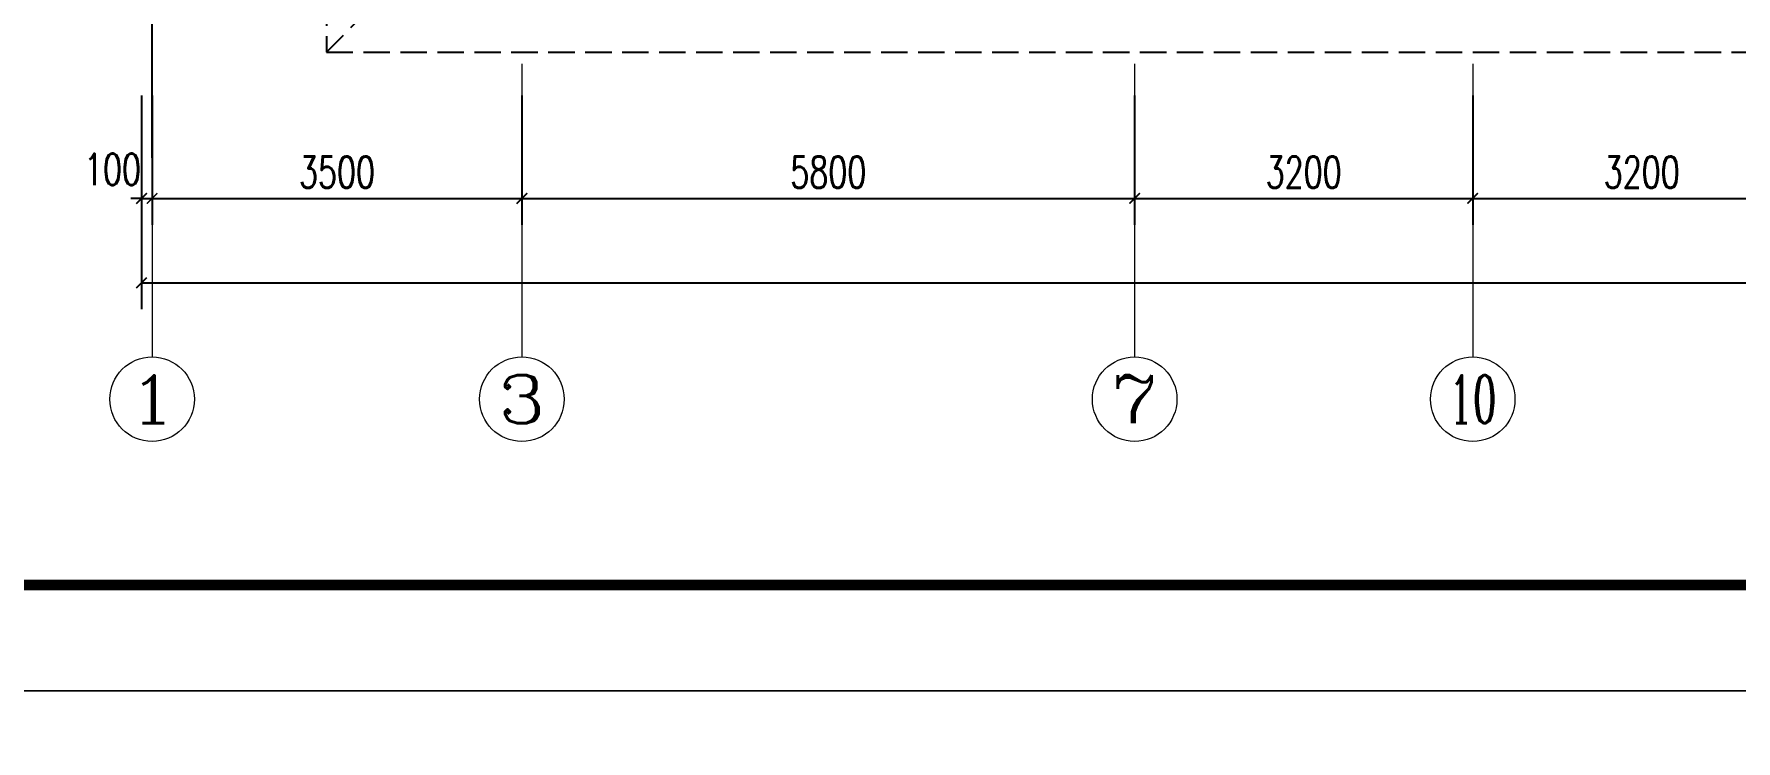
# Model space of a CAD drawing. Extents: x 3753737 to 4713801, y -857380 to 24339.
# Drawn here: x 4468131 to 4484240, y -748852 to -742163 of the extents above; entities that cross this region are included whole.
import ezdxf
from ezdxf.enums import TextEntityAlignment as Align

# ---------------------------------------------------------------- set-up
doc = ezdxf.new("R2010")
doc.units = 0
doc.header["$LTSCALE"] = 1000
doc.header["$MEASUREMENT"] = 0
doc.linetypes.add('DASH', pattern=[0.35, 0.25, -0.1])
doc.layers.get('0').update_dxf_attribs({"linetype": 'CONTINUOUS'})
doc.layers.get('Defpoints').update_dxf_attribs({"linetype": 'CONTINUOUS'})
doc.layers.add('!!电气', color=1, linetype='CONTINUOUS')
doc.layers.add('卫生间', color=6, linetype='CONTINUOUS')
for name, color, linetype, lineweight in [('AXIS', 114, 'CONTINUOUS', 20), ('AXIS_TEXT', 7, 'CONTINUOUS', 20), ('图框', 147, 'CONTINUOUS', 20)]:
    doc.layers.add(name, color=color, linetype=linetype, lineweight=lineweight)
doc.styles.add('_TCH_AXIS', font='COMPLEX', dxfattribs={"bigfont": 'GBCBIG'})
doc.styles.add('_TCH_DIM_T3', font='SIMPLEX.shx', dxfattribs={"width": 0.705882, "bigfont": 'GBCBIG.shx'})
doc.styles.add('COMPLEX', font='COMPLEX')
doc.dimstyles.new('_TCH_ARCH&&100', dxfattribs={"dimtxt": 297.5, "dimasz": 100, "dimexe": 250, "dimexo": 300, "dimgap": 100, "dimtad": 1, "dimdec": 0, "dimzin": 0, "dimdsep": 46, "dimtxsty": '_TCH_DIM_T3', "dimblk": 'ARCHTICK', "dimcen": 0.09, "dimclrt": 7, "dimazin": 2, "dimtfac": 1, "dimtdec": 0, "dimtix": 1, "dimtmove": 2, "dimatfit": 3, "dimfxl": 1, "dimtolj": 1, "dimtzin": 0, "dimarcsym": 0})

# ---------------------------------------------------------------- blocks, each defined once
blk = doc.blocks.new('A$C148B7D8E')
at = {"layer": '卫生间', "color": 252, "linetype": 'DASH'}
blk.add_line((2650, -1200), (1750, -2100), dxfattribs=at)
blk.add_lwpolyline([(16100, 14000), (16100, 15400), (7700, 15400), (7700, 10800), (7300, 10800), (7300, 10000), (900, 10000), (900, 9000), (-900, 9000), (-900, -900), (1750, -900), (1750, -2100), (23450, -2100), (23450, -900), (25100, -900)], dxfattribs=at)
blk = doc.blocks.new('_ArchTick')
at = {"color": 0, "linetype": 'ByBlock', "const_width": 0.15}
blk.add_lwpolyline([(-0.5, -0.5), (0.5, 0.5)], dxfattribs=at)
blk = doc.blocks.new('*D592')
at = {"layer": 'AXIS', "color": 0, "lineweight": -2, "transparency": 16777216}
for p, q in [((-100, -1409), (-100, -3434)), ((50100, -1409), (50100, -3434)), ((-100, -3184), (50100, -3184))]:
    blk.add_line(p, q, dxfattribs=at)
at = {"layer": 'Defpoints', "color": 0, "transparency": 16777216}
for p in [(-100, -1109), (50100, -1109), (50100, -3184)]:
    blk.add_point(p, dxfattribs=at)
at = {"layer": 'AXIS', "color": 0, "lineweight": -2, "transparency": 16777216, "xscale": 100, "yscale": 100, "zscale": 100, "rotation": 180}
blk.add_blockref('_ArchTick', (-100, -3184), dxfattribs=at)
at = {"layer": 'AXIS', "color": 0, "lineweight": -2, "transparency": 16777216, "xscale": 100, "yscale": 100, "zscale": 100}
blk.add_blockref('_ArchTick', (50100, -3184), dxfattribs=at)
at = {"layer": 'AXIS', "color": 7, "transparency": 16777216, "insert": (25000, -2936), "char_height": 297.5, "attachment_point": 5, "style": '_TCH_DIM_T3'}
blk.add_mtext('\\A1;50200', dxfattribs=at)
blk = doc.blocks.new('*D593')
at = {"layer": 'AXIS', "color": 0, "lineweight": -2, "transparency": 16777216}
for p, q in [((-100, -1409), (-100, -2634)), ((0, -1409), (0, -2634)), ((-100, -2384), (-200, -2384)), ((-100, -2384), (0, -2384)), ((0, -2384), (100, -2384))]:
    blk.add_line(p, q, dxfattribs=at)
at = {"layer": 'Defpoints', "color": 0, "transparency": 16777216}
for p in [(-100, -1109), (0, -1109), (0, -2384)]:
    blk.add_point(p, dxfattribs=at)
at = {"layer": 'AXIS', "color": 0, "lineweight": -2, "transparency": 16777216, "xscale": 100, "yscale": 100, "zscale": 100}
blk.add_blockref('_ArchTick', (-100, -2384), dxfattribs=at)
at = {"layer": 'AXIS', "color": 0, "lineweight": -2, "transparency": 16777216, "xscale": 100, "yscale": 100, "zscale": 100, "rotation": 180}
blk.add_blockref('_ArchTick', (0, -2384), dxfattribs=at)
at = {"layer": 'AXIS', "color": 7, "transparency": 16777216, "insert": (-375, -2109), "char_height": 297.5, "attachment_point": 5, "style": '_TCH_DIM_T3'}
blk.add_mtext('\\A1;100', dxfattribs=at)
blk = doc.blocks.new('*D594')
at = {"layer": 'AXIS', "color": 0, "lineweight": -2, "transparency": 16777216}
for p, q in [((0, -1409), (0, -2634)), ((3500, -1409), (3500, -2634)), ((0, -2384), (3500, -2384))]:
    blk.add_line(p, q, dxfattribs=at)
at = {"layer": 'Defpoints', "color": 0, "transparency": 16777216}
for p in [(0, -1109), (3500, -1109), (3500, -2384)]:
    blk.add_point(p, dxfattribs=at)
at = {"layer": 'AXIS', "color": 0, "lineweight": -2, "transparency": 16777216, "xscale": 100, "yscale": 100, "zscale": 100, "rotation": 180}
blk.add_blockref('_ArchTick', (0, -2384), dxfattribs=at)
at = {"layer": 'AXIS', "color": 0, "lineweight": -2, "transparency": 16777216, "xscale": 100, "yscale": 100, "zscale": 100}
blk.add_blockref('_ArchTick', (3500, -2384), dxfattribs=at)
at = {"layer": 'AXIS', "color": 7, "transparency": 16777216, "insert": (1750, -2136), "char_height": 297.5, "attachment_point": 5, "style": '_TCH_DIM_T3'}
blk.add_mtext('\\A1;3500', dxfattribs=at)
blk = doc.blocks.new('*D595')
at = {"layer": 'AXIS', "color": 0, "lineweight": -2, "transparency": 16777216}
for p, q in [((3500, -1409), (3500, -2634)), ((9300, -1409), (9300, -2634)), ((3500, -2384), (9300, -2384))]:
    blk.add_line(p, q, dxfattribs=at)
at = {"layer": 'Defpoints', "color": 0, "transparency": 16777216}
for p in [(3500, -1109), (9300, -1109), (9300, -2384)]:
    blk.add_point(p, dxfattribs=at)
at = {"layer": 'AXIS', "color": 0, "lineweight": -2, "transparency": 16777216, "xscale": 100, "yscale": 100, "zscale": 100, "rotation": 180}
blk.add_blockref('_ArchTick', (3500, -2384), dxfattribs=at)
at = {"layer": 'AXIS', "color": 0, "lineweight": -2, "transparency": 16777216, "xscale": 100, "yscale": 100, "zscale": 100}
blk.add_blockref('_ArchTick', (9300, -2384), dxfattribs=at)
at = {"layer": 'AXIS', "color": 7, "transparency": 16777216, "insert": (6400, -2136), "char_height": 297.5, "attachment_point": 5, "style": '_TCH_DIM_T3'}
blk.add_mtext('\\A1;5800', dxfattribs=at)
blk = doc.blocks.new('*D596')
at = {"layer": 'AXIS', "color": 0, "lineweight": -2, "transparency": 16777216}
for p, q in [((9300, -1409), (9300, -2634)), ((12500, -1409), (12500, -2634)), ((9300, -2384), (12500, -2384))]:
    blk.add_line(p, q, dxfattribs=at)
at = {"layer": 'Defpoints', "color": 0, "transparency": 16777216}
for p in [(9300, -1109), (12500, -1109), (12500, -2384)]:
    blk.add_point(p, dxfattribs=at)
at = {"layer": 'AXIS', "color": 0, "lineweight": -2, "transparency": 16777216, "xscale": 100, "yscale": 100, "zscale": 100, "rotation": 180}
blk.add_blockref('_ArchTick', (9300, -2384), dxfattribs=at)
at = {"layer": 'AXIS', "color": 0, "lineweight": -2, "transparency": 16777216, "xscale": 100, "yscale": 100, "zscale": 100}
blk.add_blockref('_ArchTick', (12500, -2384), dxfattribs=at)
at = {"layer": 'AXIS', "color": 7, "transparency": 16777216, "insert": (10900, -2136), "char_height": 297.5, "attachment_point": 5, "style": '_TCH_DIM_T3'}
blk.add_mtext('\\A1;3200', dxfattribs=at)
blk = doc.blocks.new('*D597')
at = {"layer": 'AXIS', "color": 0, "lineweight": -2, "transparency": 16777216}
for p, q in [((12500, -1409), (12500, -2634)), ((15700, -1409), (15700, -2634)), ((12500, -2384), (15700, -2384))]:
    blk.add_line(p, q, dxfattribs=at)
at = {"layer": 'Defpoints', "color": 0, "transparency": 16777216}
for p in [(12500, -1109), (15700, -1109), (15700, -2384)]:
    blk.add_point(p, dxfattribs=at)
at = {"layer": 'AXIS', "color": 0, "lineweight": -2, "transparency": 16777216, "xscale": 100, "yscale": 100, "zscale": 100, "rotation": 180}
blk.add_blockref('_ArchTick', (12500, -2384), dxfattribs=at)
at = {"layer": 'AXIS', "color": 0, "lineweight": -2, "transparency": 16777216, "xscale": 100, "yscale": 100, "zscale": 100}
blk.add_blockref('_ArchTick', (15700, -2384), dxfattribs=at)
at = {"layer": 'AXIS', "color": 7, "transparency": 16777216, "insert": (14100, -2136), "char_height": 297.5, "attachment_point": 5, "style": '_TCH_DIM_T3'}
blk.add_mtext('\\A1;3200', dxfattribs=at)
blk = doc.blocks.new('_AXISO')
blk.add_circle((0, 0), 0.5)
at = {"layer": 'AXIS_TEXT', "style": 'COMPLEX', "width": 1.041667}
blk.add_attdef('A', text='', height=0.56, dxfattribs=at).set_placement((-0.25, -0.28), (0.25, -0.28), align=Align.FIT)
blk = doc.blocks.new('A$C5F341E43')
at = {"layer": '!!电气'}
blk.add_line((0, -2000), (0, 110.1), dxfattribs=at)
at = {"layer": 'AXIS'}
for p, q in [((0, -1109.4), (0, -3884.4)), ((3500, -1109.4), (3500, -3884.4)), ((9300, -1109.4), (9300, -3884.4)), ((12500, -1109.4), (12500, -3884.4))]:
    blk.add_line(p, q, dxfattribs=at)
at = {"color": 252}
blk.add_blockref('A$C148B7D8E', (-100, 1100), dxfattribs=at)
at = {"layer": 'AXIS'}
ref = blk.add_blockref('_AXISO', (0, -4284.4), dxfattribs=dict(at, xscale=800, yscale=800, zscale=800))
ref.add_attrib('A', '1', dxfattribs={"layer": 'AXIS_TEXT', "height": 452.5, "style": '_TCH_AXIS', "width": 2.333333}).set_placement((-226.3, -4510.6), (226.3, -4510.6), align=Align.FIT)
ref = blk.add_blockref('_AXISO', (3500, -4284.4), dxfattribs=dict(at, xscale=800, yscale=800, zscale=800))
ref.add_attrib('A', '3', dxfattribs={"layer": 'AXIS_TEXT', "height": 452.5, "style": '_TCH_AXIS', "width": 1.5}).set_placement((3273.7, -4510.6), (3726.3, -4510.6), align=Align.FIT)
ref = blk.add_blockref('_AXISO', (9300, -4284.4), dxfattribs=dict(at, xscale=800, yscale=800, zscale=800))
ref.add_attrib('A', '7', dxfattribs={"layer": 'AXIS_TEXT', "height": 452.5, "style": '_TCH_AXIS', "width": 1.5}).set_placement((9073.7, -4510.7), (9526.3, -4510.7), align=Align.FIT)
ref = blk.add_blockref('_AXISO', (12500, -4284.4), dxfattribs=dict(at, xscale=800, yscale=800, zscale=800))
ref.add_attrib('A', '10', dxfattribs={"layer": 'AXIS_TEXT', "height": 452.55, "style": '_TCH_AXIS', "width": 0.724138}).set_placement((12273.7, -4510.7), (12726.3, -4510.7), align=Align.FIT)
dim = blk.add_linear_dim(base=(0, -2384.4), p1=(-100, -1109.4), p2=(0, -1109.4), angle=0, text='100', dimstyle='_TCH_ARCH&&100', dxfattribs=at)
dim.commit()
dim.dimension.update_dxf_attribs({"geometry": '*D593', "text_midpoint": (-375, -2109.4), "dimtype": 129})
for p1, p2, distance, text, picture, middle in [((-100, -1109.4), (50100, -1109.4), -2075, '50200', '*D592', (25000, -2935.6)), ((0, -1109.4), (3500, -1109.4), -1275, '3500', '*D594', (1750, -2135.6)), ((3500, -1109.4), (9300, -1109.4), -1275, '5800', '*D595', (6400, -2135.6)), ((9300, -1109.4), (12500, -1109.4), -1275, '3200', '*D596', (10900, -2135.6)), ((12500, -1109.4), (15700, -1109.4), -1275, '3200', '*D597', (14100, -2135.6))]:
    dim = blk.add_aligned_dim(p1=p1, p2=p2, distance=distance, text=text, dimstyle='_TCH_ARCH&&100', dxfattribs=at)
    dim.commit()
    dim.dimension.update_dxf_attribs({"geometry": picture, "text_midpoint": middle})

msp = doc.modelspace()

# ---------------------------------------------------------------- linework, layer by layer
at = {"layer": '图框'}
for points in [[(4454946.2, -688977.2), (4539046.2, -688977.2), (4539046.2, -748377.2), (4454946.2, -748377.2)], [(4454946.2, -688977.2), (4539046.2, -688977.2), (4539046.2, -748377.2), (4454946.2, -748377.2)], [(4454946.2, -748377.2), (4539046.2, -748377.2), (4539046.2, -807777.2), (4454946.2, -807777.2)]]:
    msp.add_lwpolyline(points, close=True, dxfattribs=at)
at = {"layer": '图框', "const_width": 100}
msp.add_lwpolyline([(4538046.2, -747377.2), (4538046.2, -689977.2), (4457446.2, -689977.2), (4457446.2, -747377.2)], close=True, dxfattribs=at)

# ---------------------------------------------------------------- block references
at = {"layer": '!!电气'}
msp.add_blockref('A$C5F341E43', (4469248.6, -741333.8), dxfattribs=at)

doc.saveas('drawing.dxf')
